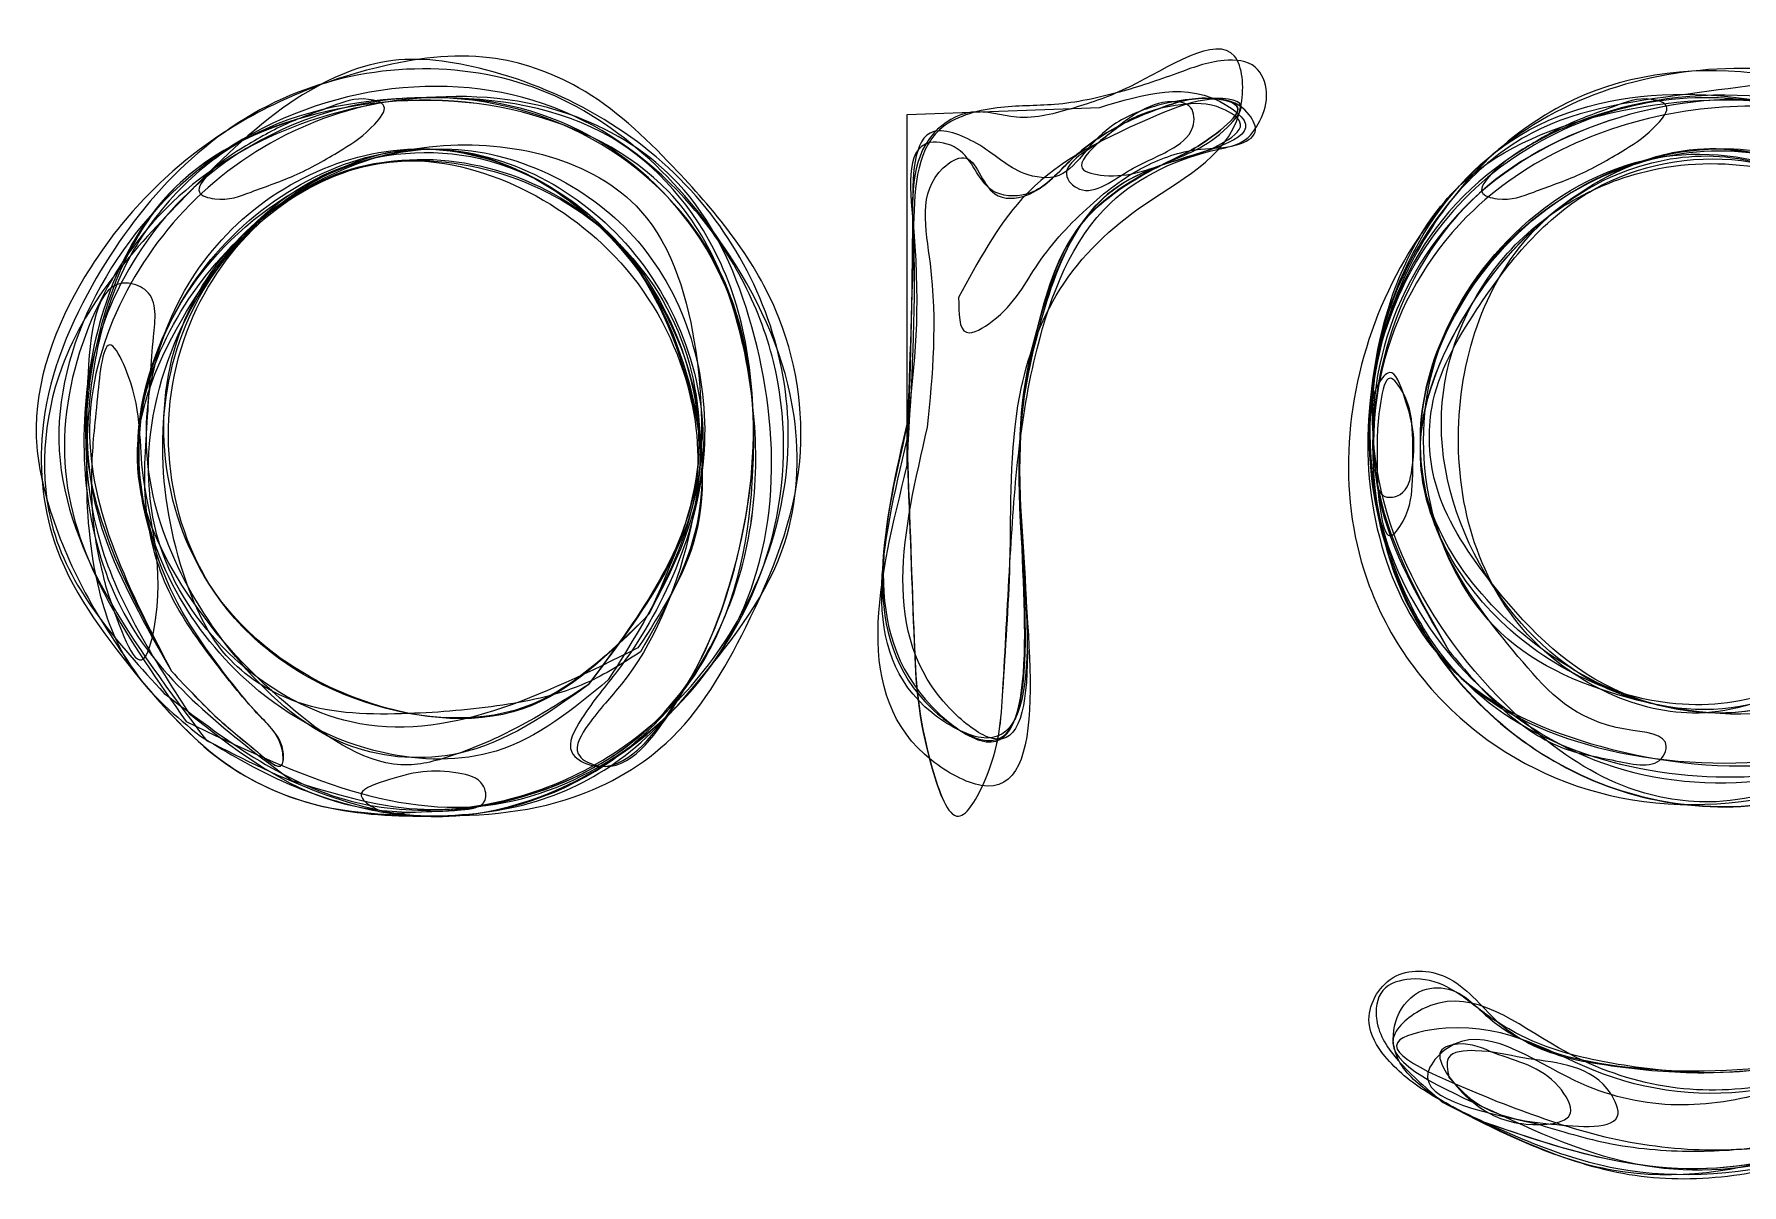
# Model space of a CAD drawing. Extents: x 0.67 to 2.28, y 0.8 to 1.63.
# Drawn here: x 0.6665 to 1.0132, y 0.8002 to 1.0338 of the extents above; entities that cross this region are included whole.
import ezdxf

# ---------------------------------------------------------------- set-up
doc = ezdxf.new("R2010")
doc.units = 0
doc.layers.get('0').update_dxf_attribs({"linetype": 'CONTINUOUS'})

msp = doc.modelspace()

# ---------------------------------------------------------------- linework, layer by layer
at = {"color": 7}
for points in [[(0.84375, 0.946229), (0.84375, 1.017458), (0.882812, 1.01887)], [(0.84375, 0.951437), (0.84375, 1.017458), (0.882812, 1.01887)], [(0.84375, 0.951437), (0.84375, 1.017458), (0.882812, 1.01887)]]:
    msp.add_lwpolyline(points, dxfattribs=at)
for points in [[(0.708333, 1.010417)], [(0.882639, 1.011709)], [(0.883005, 1.012171)], [(0.96875, 1.010417)], [(0.854167, 0.980297)], [(0.84375, 0.9544)], [(0.84391, 0.955729)], [(0.847869, 0.953961)], [(0.938322, 0.953993)], [(0.84375, 0.951437)], [(0.84375, 0.951437)], [(0.84375, 0.948785)], [(0.84375, 0.947269)], [(0.84375, 0.947269)], [(0.939145, 0.947917)], [(0.84375, 0.946229)], [(0.681141, 0.921117)], [(0.7913, 0.915982)], [(0.7913, 0.915982)], [(0.789062, 0.909142)], [(0.953716, 0.908568)], [(0.953716, 0.908568)], [(0.789583, 0.908333)], [(0.688256, 0.902446)], [(0.688256, 0.902446)], [(0.694323, 0.904466)], [(0.694323, 0.904466)], [(0.694323, 0.904466)], [(0.778932, 0.901632)], [(0.778932, 0.901632)], [(0.778932, 0.901632)], [(0.783034, 0.902656)], [(0.692882, 0.899921)], [(0.697917, 0.895833)], [(0.697335, 0.89421)], [(0.700234, 0.891216)], [(0.701425, 0.890382)], [(0.71875, 0.882229)], [(0.73763, 0.882116)], [(0.73763, 0.882116)], [(0.953199, 0.822797)], [(0.953199, 0.822797)], [(0.953725, 0.821945)], [(0.952528, 0.816857)], [(0.952528, 0.816857)], [(0.952528, 0.816857)], [(0.960611, 0.816015)], [(0.963542, 0.817099)], [(0.960268, 0.813067)], [(0.960938, 0.812825)], [(0.971354, 0.8126)]]:
    msp.add_lwpolyline(points, close=True, dxfattribs=at)
for points, knots in [([(0.84375, 0.948785), (0.844611, 0.962568), (0.845918, 0.983508), (0.843876, 1.011423), (0.856887, 1.019356), (0.866731, 1.015716), (0.878009, 1.018821), (0.890971, 1.023048), (0.911021, 1.03681), (0.913179, 1.011104), (0.891848, 1.000888), (0.873508, 0.983558), (0.86413, 0.956789), (0.865239, 0.929321), (0.86318, 0.902129), (0.862356, 0.886482), (0.85335, 0.8706), (0.845835, 0.892731), (0.845017, 0.913163), (0.84422, 0.935572), (0.84375, 0.948785)], [0, 0, 0, 0, 0.042959, 0.065263, 0.074022, 0.083256, 0.094952, 0.107159, 0.129337, 0.139155, 0.167101, 0.19182, 0.214844, 0.248956, 0.274849, 0.293664, 0.30244, 0.313554, 0.339951, 0.377881, 0.377881, 0.377881, 0.377881]), ([(0.688256, 0.902446), (0.684452, 0.907953), (0.676973, 0.918781), (0.66966, 0.935509), (0.664553, 0.958175), (0.675437, 0.986849), (0.700513, 1.013927), (0.731043, 1.027056), (0.757836, 1.030766), (0.779622, 1.023182), (0.799101, 1.004617), (0.81913, 0.980596), (0.824803, 0.945021), (0.812632, 0.915149), (0.797763, 0.889287), (0.772142, 0.87542), (0.746298, 0.874612), (0.721962, 0.87638), (0.702447, 0.88616), (0.693169, 0.896808), (0.688256, 0.902446)], [0, 0, 0, 0, 0.020032, 0.039394, 0.054522, 0.088584, 0.125516, 0.163226, 0.185967, 0.205018, 0.230019, 0.265906, 0.296921, 0.332307, 0.360889, 0.384388, 0.415873, 0.437251, 0.457048, 0.479332, 0.479332, 0.479332, 0.479332]), ([(0.692882, 0.899921), (0.683446, 0.910204), (0.666282, 0.928909), (0.669414, 0.971844), (0.69453, 0.998436), (0.716383, 1.020074), (0.73795, 1.030195), (0.76892, 1.025736), (0.80532, 1.004397), (0.825574, 0.954826), (0.809841, 0.906726), (0.77375, 0.877442), (0.727796, 0.873349), (0.704863, 0.890803), (0.692882, 0.899921)], [0, 0, 0, 0, 0.040185, 0.073096, 0.117414, 0.146194, 0.165806, 0.185919, 0.23739, 0.285174, 0.334585, 0.378242, 0.418261, 0.462037, 0.462037, 0.462037, 0.462037]), ([(0.688256, 0.902446), (0.681496, 0.910885), (0.669646, 0.925675), (0.66612, 0.955914), (0.679743, 0.990533), (0.712331, 1.026538), (0.771173, 1.029844), (0.806924, 0.995132), (0.822628, 0.959956), (0.820883, 0.927128), (0.803787, 0.904887), (0.786933, 0.885882), (0.766716, 0.876178), (0.74479, 0.874374), (0.722875, 0.876191), (0.702624, 0.885834), (0.693226, 0.8967), (0.688256, 0.902446)], [0, 0, 0, 0, 0.031822, 0.055775, 0.087167, 0.141331, 0.192034, 0.244713, 0.279902, 0.305606, 0.338766, 0.361356, 0.381486, 0.404089, 0.426693, 0.446823, 0.469413, 0.469413, 0.469413, 0.469413]), ([(0.701425, 0.890382), (0.686665, 0.909977), (0.657662, 0.94848), (0.697863, 1.019297), (0.763382, 1.029237), (0.802214, 1.000226), (0.819202, 0.968686), (0.819374, 0.927097), (0.794898, 0.888095), (0.745795, 0.868084), (0.716692, 0.88271), (0.701425, 0.890382)], [0, 0, 0, 0, 0.067817, 0.133256, 0.20299, 0.237435, 0.273064, 0.306675, 0.357691, 0.402118, 0.451144, 0.451144, 0.451144, 0.451144]), ([(0.84375, 0.947269), (0.844178, 0.961905), (0.844804, 0.98331), (0.845438, 1.014769), (0.861907, 1.019453), (0.874174, 1.019001), (0.886496, 1.021671), (0.8978, 1.025423), (0.906533, 1.028875), (0.914921, 1.028257), (0.917326, 1.021719), (0.915764, 1.016205), (0.91228, 1.011448), (0.900403, 1.009303), (0.880262, 1.000238), (0.867217, 0.966089), (0.864853, 0.932776), (0.863278, 0.902118), (0.86234, 0.886499), (0.853401, 0.870641), (0.845851, 0.892337), (0.845019, 0.912435), (0.84422, 0.934359), (0.84375, 0.947269)], [0, 0, 0, 0, 0.046332, 0.067762, 0.080273, 0.091973, 0.105308, 0.117586, 0.127567, 0.134031, 0.13964, 0.145598, 0.151005, 0.156127, 0.180655, 0.213826, 0.257702, 0.283602, 0.302422, 0.311198, 0.322161, 0.348059, 0.385148, 0.385148, 0.385148, 0.385148]), ([(0.84375, 0.947269), (0.844178, 0.961905), (0.844804, 0.98331), (0.845438, 1.014769), (0.861907, 1.019453), (0.874174, 1.019001), (0.886496, 1.021671), (0.8978, 1.025423), (0.906533, 1.028875), (0.914921, 1.028257), (0.917326, 1.021719), (0.915764, 1.016205), (0.91228, 1.011448), (0.900403, 1.009303), (0.880262, 1.000238), (0.867217, 0.966089), (0.864853, 0.932776), (0.863278, 0.902118), (0.86234, 0.886499), (0.853401, 0.870641), (0.845851, 0.892337), (0.845019, 0.912435), (0.84422, 0.934359), (0.84375, 0.947269)], [0, 0, 0, 0, 0.046332, 0.067762, 0.080273, 0.091973, 0.105308, 0.117586, 0.127567, 0.134031, 0.13964, 0.145598, 0.151005, 0.156127, 0.180655, 0.213826, 0.257702, 0.283602, 0.302422, 0.311198, 0.322161, 0.348059, 0.385148, 0.385148, 0.385148, 0.385148]), ([(0.952528, 0.816857), (0.949372, 0.819543), (0.943867, 0.824228), (0.938298, 0.832099), (0.939303, 0.840456), (0.946578, 0.8426), (0.954034, 0.840719), (0.961364, 0.834218), (0.972633, 0.827755), (0.988646, 0.824165), (1.01061, 0.821828), (1.036933, 0.826367), (1.058802, 0.84913), (1.06335, 0.869974), (1.06188, 0.889277), (1.046302, 0.888763), (1.027146, 0.879266), (0.99352, 0.874397), (0.957403, 0.889347), (0.93028, 0.925607), (0.933444, 0.979139), (0.971626, 1.024112), (1.016841, 1.029232), (1.044297, 1.021767), (1.058033, 1.018551), (1.070882, 1.021521), (1.083011, 1.007589), (1.081198, 0.976396), (1.08416, 0.930857), (1.083241, 0.883479), (1.078855, 0.844165), (1.058617, 0.818579), (1.027295, 0.803415), (0.987523, 0.800001), (0.963976, 0.811343), (0.952528, 0.816857)], [0, 0, 0, 0, 0.012464, 0.021742, 0.027908, 0.034067, 0.041525, 0.05044, 0.062958, 0.080183, 0.099078, 0.129437, 0.156583, 0.187005, 0.196074, 0.205245, 0.22528, 0.26426, 0.300751, 0.337783, 0.392875, 0.447559, 0.501288, 0.51797, 0.533115, 0.54361, 0.554129, 0.581948, 0.633649, 0.692544, 0.724685, 0.749152, 0.786727, 0.826409, 0.863951, 0.863951, 0.863951, 0.863951]), ([(0.952528, 0.816857), (0.949372, 0.819543), (0.943867, 0.824228), (0.938298, 0.832099), (0.939303, 0.840456), (0.946578, 0.8426), (0.954034, 0.840719), (0.961364, 0.834218), (0.972633, 0.827756), (0.988644, 0.824161), (1.010688, 0.82184), (1.037067, 0.826301), (1.059503, 0.849831), (1.062017, 0.870925), (1.063147, 0.890206), (1.050807, 0.891886), (1.032176, 0.877402), (0.991592, 0.873099), (0.948595, 0.902426), (0.932325, 0.950691), (0.946513, 0.995761), (0.978751, 1.025555), (1.013182, 1.02777), (1.036112, 1.021364), (1.051209, 1.018843), (1.064894, 1.019597), (1.082417, 1.01386), (1.081728, 0.978763), (1.083933, 0.939006), (1.083151, 0.891918), (1.07769, 0.85435), (1.060978, 0.824876), (1.030994, 0.803729), (0.98916, 0.798319), (0.964795, 0.810649), (0.952528, 0.816857)], [0, 0, 0, 0, 0.012464, 0.021742, 0.027908, 0.034067, 0.041525, 0.05044, 0.062958, 0.080183, 0.099078, 0.129639, 0.156958, 0.188213, 0.197874, 0.204562, 0.219439, 0.267482, 0.314511, 0.365482, 0.408654, 0.449842, 0.48916, 0.505393, 0.521626, 0.534452, 0.547182, 0.570945, 0.623434, 0.676199, 0.70943, 0.736411, 0.775448, 0.815372, 0.855848, 0.855848, 0.855848, 0.855848]), ([(0.952528, 0.816857), (0.949372, 0.819543), (0.943867, 0.824228), (0.938298, 0.832099), (0.939303, 0.840456), (0.946578, 0.8426), (0.954034, 0.840719), (0.961364, 0.834218), (0.972633, 0.827756), (0.988644, 0.824161), (1.010688, 0.82184), (1.037067, 0.826301), (1.059503, 0.849831), (1.062017, 0.870925), (1.063147, 0.890206), (1.050807, 0.891886), (1.032215, 0.877424), (0.991804, 0.873248), (0.948692, 0.902029), (0.933411, 0.948087), (0.943038, 0.989028), (0.968965, 1.01771), (1.012306, 1.022447), (1.056934, 1.030046), (1.09385, 0.989484), (1.079829, 0.937081), (1.084207, 0.888554), (1.077483, 0.849502), (1.055958, 0.823712), (1.026322, 0.804472), (0.98638, 0.799376), (0.963786, 0.811043), (0.952528, 0.816857)], [0, 0, 0, 0, 0.012464, 0.021742, 0.027908, 0.034067, 0.041525, 0.05044, 0.062958, 0.080183, 0.099078, 0.129639, 0.156958, 0.188213, 0.197874, 0.204562, 0.219439, 0.267324, 0.314265, 0.364673, 0.40228, 0.436724, 0.471935, 0.531244, 0.558651, 0.62099, 0.676858, 0.708326, 0.73584, 0.774959, 0.812506, 0.849797, 0.849797, 0.849797, 0.849797]), ([(0.882812, 1.01887), (0.891697, 1.021591), (0.902175, 1.024801), (0.917218, 1.012611), (0.891199, 1.007594), (0.877427, 0.996315), (0.867777, 0.967349), (0.863983, 0.936774), (0.874447, 0.871684), (0.830997, 0.895041), (0.83792, 0.922828), (0.84375, 0.946229)], [0, 0, 0, 0, 0.025846, 0.030479, 0.049045, 0.07005, 0.092677, 0.132138, 0.186141, 0.197412, 0.257545, 0.257545, 0.257545, 0.257545]), ([(0.882812, 1.01887), (0.891695, 1.021591), (0.902171, 1.024799), (0.917219, 1.012613), (0.891325, 1.007633), (0.877955, 0.996635), (0.867898, 0.969886), (0.864339, 0.941362), (0.873014, 0.882043), (0.832355, 0.904043), (0.838575, 0.929915), (0.84375, 0.951437)], [0, 0, 0, 0, 0.025844, 0.030477, 0.04904, 0.069738, 0.091305, 0.127018, 0.176554, 0.187797, 0.243426, 0.243426, 0.243426, 0.243426]), ([(0.882812, 1.01887), (0.891695, 1.021591), (0.902171, 1.024799), (0.917219, 1.012613), (0.891325, 1.007633), (0.877955, 0.996635), (0.867898, 0.969886), (0.864339, 0.941362), (0.873014, 0.882043), (0.832355, 0.904043), (0.838575, 0.929915), (0.84375, 0.951437)], [0, 0, 0, 0, 0.025844, 0.030477, 0.04904, 0.069738, 0.091305, 0.127018, 0.176554, 0.187797, 0.243426, 0.243426, 0.243426, 0.243426]), ([(0.854167, 0.980297), (0.858071, 0.987535), (0.867009, 1.004103), (0.887447, 1.014674), (0.910289, 1.023826), (0.915466, 1.013319), (0.909522, 1.010463), (0.902307, 1.01085), (0.891248, 1.007356), (0.88034, 0.999046), (0.869647, 0.987608), (0.865024, 0.977513), (0.854211, 0.971178), (0.854183, 0.977019), (0.854167, 0.980297)], [0, 0, 0, 0, 0.023795, 0.054463, 0.074667, 0.078375, 0.082697, 0.090251, 0.101382, 0.11586, 0.131529, 0.146611, 0.152286, 0.15954, 0.15954, 0.15954, 0.15954]), ([(0.960937, 0.812825), (0.956902, 0.814741), (0.949505, 0.818252), (0.941183, 0.824891), (0.935741, 0.83369), (0.941412, 0.844371), (0.955209, 0.843502), (0.962001, 0.833682), (0.973139, 0.826561), (0.987837, 0.823943), (1.0095, 0.821955), (1.036305, 0.826001), (1.058972, 0.848973), (1.063384, 0.870294), (1.061823, 0.890034), (1.045549, 0.889614), (1.030187, 0.883216), (1.0098, 0.876329), (0.987985, 0.880004), (0.956338, 0.901258), (0.925581, 0.953107), (0.962046, 1.026795), (1.020763, 1.022619), (1.047316, 1.01006), (1.057424, 1.006298), (1.063321, 1.010802), (1.0632, 1.016359), (1.067516, 1.019783), (1.075842, 1.022632), (1.080129, 1.001571), (1.082679, 0.977396), (1.083514, 0.93195), (1.083691, 0.889074), (1.077689, 0.849535), (1.056953, 0.825356), (1.031656, 0.806061), (0.995571, 0.800949), (0.973137, 0.808641), (0.960938, 0.812825)], [0, 0, 0, 0, 0.013343, 0.024453, 0.031889, 0.042327, 0.052993, 0.06684, 0.076495, 0.092011, 0.110818, 0.142236, 0.169598, 0.200528, 0.209912, 0.219561, 0.240617, 0.263666, 0.28155, 0.304869, 0.376799, 0.440348, 0.507974, 0.522562, 0.532268, 0.537024, 0.542162, 0.547299, 0.552715, 0.564841, 0.594547, 0.63804, 0.694701, 0.726418, 0.753987, 0.78786, 0.819993, 0.858298, 0.858298, 0.858298, 0.858298]), ([(0.697335, 0.89421), (0.68593, 0.910433), (0.66333, 0.942579), (0.686805, 1.003878), (0.735563, 1.023239), (0.774576, 1.020212), (0.800635, 1.003708), (0.81778, 0.96636), (0.819, 0.90936), (0.758044, 0.865123), (0.718244, 0.884192), (0.697335, 0.89421)], [0, 0, 0, 0, 0.056417, 0.111795, 0.168806, 0.201808, 0.226358, 0.257129, 0.321885, 0.3806, 0.445588, 0.445588, 0.445588, 0.445588]), ([(0.71875, 0.882229), (0.706285, 0.891614), (0.680334, 0.911151), (0.672722, 0.961071), (0.68957, 1.005422), (0.728789, 1.021141), (0.764727, 1.02091), (0.800507, 1.003554), (0.814242, 0.964131), (0.813209, 0.923534), (0.794158, 0.891358), (0.768044, 0.878353), (0.742901, 0.87471), (0.727163, 0.87961), (0.71875, 0.882229)], [0, 0, 0, 0, 0.045247, 0.094195, 0.140137, 0.175616, 0.212959, 0.24668, 0.28701, 0.329556, 0.366523, 0.392051, 0.414782, 0.440888, 0.440888, 0.440888, 0.440888]), ([(0.697917, 0.895833), (0.690741, 0.906961), (0.676058, 0.929733), (0.676105, 0.97022), (0.692521, 1.006859), (0.728833, 1.021087), (0.764717, 1.020923), (0.800511, 1.003549), (0.814235, 0.964133), (0.813228, 0.923533), (0.792349, 0.888405), (0.758854, 0.875041), (0.724039, 0.875432), (0.706731, 0.888949), (0.697917, 0.895833)], [0, 0, 0, 0, 0.038987, 0.079783, 0.116321, 0.1518, 0.189143, 0.222864, 0.263194, 0.30574, 0.342707, 0.377882, 0.409378, 0.442064, 0.442064, 0.442064, 0.442064]), ([(0.694323, 0.904466), (0.685659, 0.920603), (0.668681, 0.952228), (0.692093, 1.005891), (0.738788, 1.025313), (0.780226, 1.015896), (0.807427, 0.990105), (0.814756, 0.95516), (0.808931, 0.921901), (0.799059, 0.899315), (0.784379, 0.882005), (0.77376, 0.888218), (0.778691, 0.896991), (0.792186, 0.912545), (0.808313, 0.947643), (0.794649, 0.995001), (0.754326, 1.015367), (0.718092, 1.004123), (0.693922, 0.980782), (0.685675, 0.95365), (0.689532, 0.932333), (0.69525, 0.917413), (0.704051, 0.905236), (0.711473, 0.895731), (0.717269, 0.890526), (0.717064, 0.883459), (0.709359, 0.890185), (0.703302, 0.894861), (0.697544, 0.90102), (0.694323, 0.904466)], [0, 0, 0, 0, 0.052492, 0.102875, 0.154384, 0.191412, 0.224799, 0.260808, 0.294066, 0.322504, 0.341442, 0.345885, 0.352955, 0.36506, 0.413261, 0.457658, 0.499886, 0.53299, 0.565171, 0.597718, 0.612805, 0.629599, 0.645182, 0.657655, 0.66575, 0.668373, 0.674001, 0.684578, 0.698009, 0.698009, 0.698009, 0.698009]), ([(0.700234, 0.891216), (0.695265, 0.895298), (0.68527, 0.903508), (0.677813, 0.923989), (0.676217, 0.952217), (0.680371, 0.98684), (0.708694, 1.016893), (0.746589, 1.022788), (0.784342, 1.017417), (0.810139, 0.986989), (0.814376, 0.948437), (0.808073, 0.90937), (0.78167, 0.880733), (0.752212, 0.87313), (0.729786, 0.877019), (0.714673, 0.882518), (0.705018, 0.888334), (0.700234, 0.891216)], [0, 0, 0, 0, 0.018982, 0.038178, 0.062943, 0.104137, 0.138649, 0.178031, 0.215113, 0.24767, 0.288968, 0.328194, 0.362782, 0.399569, 0.4137, 0.430734, 0.447459, 0.447459, 0.447459, 0.447459]), ([(0.694323, 0.904466), (0.685904, 0.920699), (0.669227, 0.952859), (0.695402, 1.005938), (0.741835, 1.025594), (0.782494, 1.014957), (0.807197, 0.989064), (0.814822, 0.955073), (0.808873, 0.922034), (0.799299, 0.899902), (0.785347, 0.882079), (0.77526, 0.887877), (0.779991, 0.895528), (0.790606, 0.906195), (0.801998, 0.933253), (0.803002, 0.966508), (0.791996, 1.005645), (0.745387, 1.016596), (0.703216, 0.994553), (0.684677, 0.958411), (0.689556, 0.932322), (0.695244, 0.917415), (0.704052, 0.905235), (0.711473, 0.895731), (0.717269, 0.890526), (0.717064, 0.883459), (0.709359, 0.890185), (0.703302, 0.894861), (0.697544, 0.90102), (0.694323, 0.904466)], [0, 0, 0, 0, 0.052145, 0.103306, 0.156539, 0.190552, 0.223371, 0.258538, 0.291469, 0.319945, 0.338501, 0.342403, 0.348616, 0.359282, 0.391792, 0.429851, 0.460527, 0.503963, 0.550373, 0.597106, 0.612194, 0.628987, 0.64457, 0.657044, 0.665138, 0.667761, 0.673389, 0.683966, 0.697397, 0.697397, 0.697397, 0.697397]), ([(0.708333, 1.010417), (0.711367, 1.012225), (0.717274, 1.015745), (0.726345, 1.018798), (0.732477, 1.021288), (0.738875, 1.019411), (0.734364, 1.013736), (0.728785, 1.010089), (0.72014, 1.005065), (0.711173, 1.00204), (0.705019, 0.999544), (0.698629, 1.001424), (0.703111, 1.00709), (0.706242, 1.009085), (0.708333, 1.010417)], [0, 0, 0, 0, 0.010598, 0.020632, 0.028149, 0.031549, 0.035631, 0.043839, 0.054438, 0.064472, 0.071989, 0.075389, 0.07947, 0.087679, 0.087679, 0.087679, 0.087679]), ([(0.84375, 0.9544), (0.844247, 0.966767), (0.844944, 0.984107), (0.844756, 1.017444), (0.859636, 1.011311), (0.865626, 1.005208), (0.875144, 1.003859), (0.88003, 1.010316), (0.885682, 1.016144), (0.894871, 1.01972), (0.902159, 1.020839), (0.913871, 1.020731), (0.905899, 1.011079), (0.894316, 1.007572), (0.876784, 0.996517), (0.868438, 0.969929), (0.864309, 0.941527), (0.872255, 0.880013), (0.832625, 0.906923), (0.838706, 0.932874), (0.84375, 0.9544)], [0, 0, 0, 0, 0.04289, 0.060135, 0.069864, 0.080516, 0.087597, 0.094833, 0.102823, 0.112394, 0.122293, 0.129683, 0.134834, 0.14974, 0.170481, 0.192092, 0.227798, 0.277751, 0.289613, 0.347325, 0.347325, 0.347325, 0.347325]), ([(0.84391, 0.955729), (0.845184, 0.966561), (0.847075, 0.982623), (0.842662, 1.013532), (0.856644, 1.010691), (0.858532, 1.001154), (0.869949, 1.000293), (0.876397, 1.008326), (0.885217, 1.014849), (0.895626, 1.019051), (0.903196, 1.021459), (0.913094, 1.019478), (0.904499, 1.011364), (0.894248, 1.007007), (0.876656, 0.996607), (0.868483, 0.969871), (0.864397, 0.941619), (0.871871, 0.879092), (0.832855, 0.908215), (0.838901, 0.934203), (0.84391, 0.955729)], [0, 0, 0, 0, 0.037975, 0.056312, 0.061998, 0.073038, 0.080013, 0.090997, 0.101875, 0.113286, 0.123335, 0.128691, 0.134499, 0.147866, 0.168606, 0.190217, 0.225924, 0.276086, 0.288243, 0.34688, 0.34688, 0.34688, 0.34688]), ([(0.847869, 0.953962), (0.848906, 0.96461), (0.850556, 0.981536), (0.845345, 1.003491), (0.857405, 1.010909), (0.859496, 0.999702), (0.870222, 1.000707), (0.876341, 1.008232), (0.885232, 1.014875), (0.895622, 1.019045), (0.903196, 1.02146), (0.913094, 1.019478), (0.904499, 1.011365), (0.89425, 1.007004), (0.876646, 0.996622), (0.868536, 0.969797), (0.864037, 0.942426), (0.872872, 0.879981), (0.83715, 0.908316), (0.842928, 0.932922), (0.847869, 0.953961)], [0, 0, 0, 0, 0.033234, 0.052828, 0.0575, 0.067144, 0.073665, 0.084653, 0.095531, 0.106943, 0.116992, 0.122348, 0.128156, 0.141522, 0.162262, 0.183874, 0.21958, 0.268806, 0.278511, 0.33575, 0.33575, 0.33575, 0.33575]), ([(0.882639, 1.011709), (0.884996, 1.013753), (0.889182, 1.017383), (0.895415, 1.020407), (0.902016, 1.019869), (0.902187, 1.013518), (0.896084, 1.009333), (0.888423, 1.006577), (0.880381, 1.00005), (0.873974, 1.006337), (0.878804, 1.009331), (0.882639, 1.011709)], [0, 0, 0, 0, 0.009251, 0.016431, 0.021271, 0.025201, 0.031753, 0.041413, 0.0523, 0.054814, 0.064504, 0.064504, 0.064504, 0.064504]), ([(0.883005, 1.012171), (0.885369, 1.014009), (0.890166, 1.017738), (0.899159, 1.019626), (0.906212, 1.019958), (0.913409, 1.015318), (0.90509, 1.009593), (0.89615, 1.007965), (0.88758, 1.00398), (0.876886, 1.006306), (0.880733, 1.009994), (0.883005, 1.012171)], [0, 0, 0, 0, 0.008899, 0.01806, 0.026487, 0.031407, 0.036926, 0.048457, 0.061666, 0.066353, 0.073108, 0.073108, 0.073108, 0.073108]), ([(0.960611, 0.816015), (0.950315, 0.820718), (0.935982, 0.827267), (0.956284, 0.842284), (0.980059, 0.822094), (1.015072, 0.815726), (1.054347, 0.83351), (1.062225, 0.864494), (1.063732, 0.885382), (1.054745, 0.895484), (1.025701, 0.879539), (0.976801, 0.87862), (0.929444, 0.932632), (0.941855, 0.994065), (0.982422, 1.0199), (1.017478, 1.02326), (1.046157, 1.015548), (1.05478, 1.001802), (1.063245, 1.001044), (1.061987, 1.008797), (1.06357, 1.014675), (1.067735, 1.019468), (1.076486, 1.02274), (1.082986, 1.003103), (1.082439, 0.975942), (1.082107, 0.927512), (1.079701, 0.881409), (1.073581, 0.841452), (1.052098, 0.81907), (1.026016, 0.803943), (0.991515, 0.801562), (0.971325, 0.811004), (0.960611, 0.816015)], [0, 0, 0, 0, 0.023246, 0.032363, 0.059738, 0.101509, 0.137838, 0.175657, 0.191013, 0.198757, 0.21033, 0.276963, 0.335025, 0.400769, 0.434799, 0.472605, 0.505545, 0.515504, 0.519363, 0.525933, 0.532423, 0.538522, 0.544556, 0.556024, 0.585774, 0.635849, 0.69557, 0.727772, 0.752487, 0.785653, 0.816618, 0.851636, 0.851636, 0.851636, 0.851636]), ([(0.963542, 0.817099), (0.951836, 0.82186), (0.935324, 0.828576), (0.963502, 0.834793), (0.98399, 0.819699), (1.020374, 0.816409), (1.052408, 0.835114), (1.06528, 0.86568), (1.068489, 0.888017), (1.05842, 0.908601), (1.043244, 0.890212), (1.019226, 0.883346), (0.985577, 0.886957), (0.945926, 0.904126), (0.930985, 0.954059), (0.951752, 1.005079), (0.993039, 1.023161), (1.022087, 1.019502), (1.038093, 1.015538), (1.050431, 1.00906), (1.057219, 1.000314), (1.068835, 1.000919), (1.071043, 1.011871), (1.087667, 1.009081), (1.077242, 0.972442), (1.083594, 0.929507), (1.079859, 0.872302), (1.062088, 0.82032), (1.028072, 0.807967), (1.002325, 0.806766), (0.982774, 0.809836), (0.969907, 0.814695), (0.963542, 0.817099)], [0, 0, 0, 0, 0.023378, 0.03298, 0.066347, 0.101333, 0.134815, 0.170945, 0.194357, 0.207357, 0.220693, 0.247432, 0.285425, 0.318849, 0.371231, 0.421592, 0.472784, 0.491657, 0.509073, 0.521982, 0.53301, 0.540191, 0.551504, 0.557196, 0.581847, 0.631991, 0.706124, 0.747377, 0.786916, 0.804337, 0.825165, 0.845555, 0.845555, 0.845555, 0.845555]), ([(0.960268, 0.813072), (0.956393, 0.814948), (0.949643, 0.818216), (0.941984, 0.825804), (0.942444, 0.834585), (0.947486, 0.840399), (0.955831, 0.840254), (0.965679, 0.828775), (0.990707, 0.822511), (1.020481, 0.823201), (1.04769, 0.829672), (1.057098, 0.845816), (1.061396, 0.858633), (1.062429, 0.872956), (1.063714, 0.885849), (1.054614, 0.895439), (1.037425, 0.885914), (1.014331, 0.881378), (0.983152, 0.885041), (0.9537, 0.900638), (0.937165, 0.93377), (0.936725, 0.971327), (0.952848, 1.006487), (0.987652, 1.01986), (1.019971, 1.021681), (1.046855, 1.014643), (1.054779, 1.001793), (1.063242, 1.001039), (1.062018, 1.008783), (1.063443, 1.014549), (1.067095, 1.019411), (1.075879, 1.022816), (1.080087, 1.001437), (1.082702, 0.977461), (1.083505, 0.931915), (1.083693, 0.889075), (1.077689, 0.849527), (1.056932, 0.825337), (1.031579, 0.805959), (0.995219, 0.801007), (0.972612, 0.808808), (0.960268, 0.813067)], [0, 0, 0, 0, 0.013034, 0.022703, 0.02982, 0.037386, 0.043294, 0.052361, 0.080376, 0.116106, 0.14463, 0.156221, 0.170447, 0.184891, 0.199691, 0.207293, 0.218833, 0.250289, 0.280874, 0.310334, 0.346576, 0.385379, 0.420991, 0.454246, 0.490341, 0.519888, 0.529848, 0.533706, 0.540277, 0.546733, 0.552578, 0.558098, 0.570223, 0.599929, 0.643423, 0.700083, 0.7318, 0.759369, 0.79333, 0.825587, 0.864382, 0.864382, 0.864382, 0.864382]), ([(0.953716, 0.908568), (0.947834, 0.918956), (0.936685, 0.938647), (0.93861, 0.973472), (0.956663, 1.002622), (0.987885, 1.019063), (1.021335, 1.022439), (1.046826, 1.013628), (1.056788, 1.000483), (1.067376, 1.000153), (1.069464, 1.007342), (1.077687, 1.012507), (1.0787, 0.99702), (1.078289, 0.983669), (1.081473, 0.967855), (1.072442, 0.952566), (1.060153, 0.977153), (1.04839, 0.990287), (1.027834, 1.008968), (1.00325, 1.012071), (0.976733, 1.003347), (0.955111, 0.981441), (0.945182, 0.953271), (0.952288, 0.926301), (0.968651, 0.906021), (0.980906, 0.892415), (0.998904, 0.891806), (0.996429, 0.884208), (0.986161, 0.886701), (0.975475, 0.888336), (0.963447, 0.896904), (0.957037, 0.904587), (0.953716, 0.908568)], [0, 0, 0, 0, 0.035175, 0.066671, 0.099357, 0.133643, 0.168555, 0.198447, 0.20944, 0.215867, 0.22517, 0.229889, 0.238547, 0.25613, 0.278803, 0.285389, 0.297924, 0.333044, 0.354992, 0.375388, 0.404649, 0.435539, 0.464894, 0.489708, 0.515822, 0.540675, 0.549652, 0.551679, 0.56139, 0.572834, 0.587404, 0.603069, 0.603069, 0.603069, 0.603069]), ([(0.971354, 0.8126), (0.959016, 0.815217), (0.944051, 0.818391), (0.959056, 0.834524), (0.983572, 0.814925), (1.017024, 0.815562), (1.052952, 0.834544), (1.064279, 0.868079), (1.071835, 0.891112), (1.062413, 0.91146), (1.045179, 0.89053), (1.019749, 0.884689), (0.984868, 0.886278), (0.951525, 0.901726), (0.936931, 0.935037), (0.938281, 0.970355), (0.955749, 1.002451), (0.98792, 1.019003), (1.021428, 1.022486), (1.046588, 1.013541), (1.057232, 1.000341), (1.06883, 1.000909), (1.071044, 1.011872), (1.087666, 1.009079), (1.077242, 0.972446), (1.083602, 0.929466), (1.079827, 0.872369), (1.062121, 0.820125), (1.028313, 0.808644), (1.004087, 0.806526), (0.987215, 0.807754), (0.976436, 0.811047), (0.971354, 0.8126)], [0, 0, 0, 0, 0.024351, 0.029535, 0.056329, 0.094731, 0.130385, 0.169245, 0.195236, 0.205324, 0.22096, 0.251834, 0.289195, 0.322192, 0.356333, 0.39099, 0.425896, 0.460182, 0.495094, 0.524985, 0.536014, 0.543195, 0.554508, 0.5602, 0.584851, 0.634995, 0.709187, 0.750426, 0.789839, 0.80623, 0.824069, 0.839984, 0.839984, 0.839984, 0.839984]), ([(0.953716, 0.908568), (0.9478, 0.918605), (0.936686, 0.937461), (0.939075, 0.971653), (0.95955, 1.004785), (1.003257, 1.022792), (1.047691, 1.016436), (1.077776, 0.992023), (1.070976, 0.971927), (1.062278, 0.979327), (1.051887, 0.995954), (1.014705, 1.017341), (0.965176, 0.999887), (0.943653, 0.959517), (0.952261, 0.926314), (0.968659, 0.906018), (0.980905, 0.892415), (0.998904, 0.891806), (0.996429, 0.884208), (0.986161, 0.886701), (0.975475, 0.888336), (0.963447, 0.896904), (0.957037, 0.904587), (0.953716, 0.908568)], [0, 0, 0, 0, 0.034217, 0.064281, 0.097549, 0.146538, 0.194725, 0.233479, 0.238231, 0.24479, 0.257835, 0.305417, 0.353294, 0.401431, 0.426246, 0.452359, 0.477212, 0.486189, 0.488216, 0.497927, 0.509371, 0.523941, 0.539606, 0.539606, 0.539606, 0.539606]), ([(0.96875, 1.010417), (0.971784, 1.012225), (0.977691, 1.015745), (0.986762, 1.018798), (0.992894, 1.021288), (0.999291, 1.019411), (0.99478, 1.013736), (0.989201, 1.010089), (0.980557, 1.005065), (0.971589, 1.00204), (0.965435, 0.999544), (0.959046, 1.001424), (0.963528, 1.00709), (0.966659, 1.009085), (0.96875, 1.010417)], [0, 0, 0, 0, 0.010598, 0.020632, 0.028149, 0.031549, 0.035631, 0.043839, 0.054438, 0.064472, 0.071989, 0.075389, 0.07947, 0.087679, 0.087679, 0.087679, 0.087679]), ([(0.789062, 0.909142), (0.793814, 0.916451), (0.804432, 0.932782), (0.80061, 0.963936), (0.787177, 0.993493), (0.75879, 1.011817), (0.724619, 1.008825), (0.693776, 0.980173), (0.68136, 0.926375), (0.733688, 0.8818), (0.769481, 0.899474), (0.789062, 0.909142)], [0, 0, 0, 0, 0.025482, 0.05694, 0.088477, 0.121165, 0.151098, 0.184074, 0.242459, 0.292267, 0.35243, 0.35243, 0.35243, 0.35243]), ([(0.783034, 0.902656), (0.791783, 0.916631), (0.809113, 0.944311), (0.792713, 0.993883), (0.746228, 1.018754), (0.698407, 0.993571), (0.680613, 0.943189), (0.703947, 0.902633), (0.734283, 0.886425), (0.762641, 0.885772), (0.775886, 0.896738), (0.783034, 0.902656)], [0, 0, 0, 0, 0.047398, 0.093882, 0.138687, 0.187633, 0.235575, 0.283412, 0.313402, 0.336385, 0.363329, 0.363329, 0.363329, 0.363329]), ([(0.778932, 0.901632), (0.789033, 0.91499), (0.809322, 0.94182), (0.791629, 0.992981), (0.750191, 1.016793), (0.714686, 1.001033), (0.695344, 0.9772), (0.683163, 0.946817), (0.697586, 0.917555), (0.716234, 0.897621), (0.737355, 0.883033), (0.753867, 0.887888), (0.76602, 0.893355), (0.774494, 0.898787), (0.778932, 0.901632)], [0, 0, 0, 0, 0.047461, 0.095327, 0.143163, 0.171152, 0.203723, 0.235029, 0.26203, 0.294832, 0.32021, 0.330333, 0.344668, 0.360433, 0.360433, 0.360433, 0.360433]), ([(0.778932, 0.901632), (0.788734, 0.914801), (0.808519, 0.941379), (0.792618, 0.992585), (0.747125, 1.018283), (0.699906, 0.996718), (0.682768, 0.948526), (0.702154, 0.909786), (0.727661, 0.887382), (0.756213, 0.885521), (0.770603, 0.895726), (0.778932, 0.901632)], [0, 0, 0, 0, 0.046879, 0.094619, 0.140649, 0.186556, 0.230821, 0.278968, 0.307347, 0.329015, 0.358789, 0.358789, 0.358789, 0.358789]), ([(0.778932, 0.901632), (0.788734, 0.914801), (0.808519, 0.941379), (0.792618, 0.992585), (0.747125, 1.018283), (0.699906, 0.996718), (0.682768, 0.948526), (0.702154, 0.909786), (0.727661, 0.887382), (0.756213, 0.885521), (0.770603, 0.895726), (0.778932, 0.901632)], [0, 0, 0, 0, 0.046879, 0.094619, 0.140649, 0.186556, 0.230821, 0.278968, 0.307347, 0.329015, 0.358789, 0.358789, 0.358789, 0.358789]), ([(0.7913, 0.915982), (0.795572, 0.925558), (0.803516, 0.943366), (0.799842, 0.973071), (0.778817, 1.002609), (0.730844, 1.015945), (0.68763, 0.976094), (0.694124, 0.922704), (0.72866, 0.896673), (0.76688, 0.89157), (0.783385, 0.90807), (0.7913, 0.915982)], [0, 0, 0, 0, 0.030961, 0.057579, 0.085413, 0.13634, 0.184507, 0.236782, 0.273982, 0.308701, 0.340687, 0.340687, 0.340687, 0.340687]), ([(0.789583, 0.908333), (0.794371, 0.916818), (0.804632, 0.935003), (0.800151, 0.967346), (0.782, 1.001695), (0.733467, 1.01616), (0.690217, 0.978587), (0.691291, 0.934516), (0.703985, 0.906493), (0.721678, 0.895736), (0.74149, 0.89547), (0.761018, 0.897048), (0.777447, 0.900589), (0.785991, 0.906041), (0.789583, 0.908333)], [0, 0, 0, 0, 0.028557, 0.061205, 0.092661, 0.141745, 0.188391, 0.241727, 0.261934, 0.278173, 0.300648, 0.319882, 0.3374, 0.350111, 0.350111, 0.350111, 0.350111]), ([(0.7913, 0.915982), (0.795483, 0.924472), (0.803191, 0.940119), (0.799292, 0.967853), (0.78122, 0.9976), (0.733983, 1.018368), (0.688822, 0.976366), (0.694239, 0.921767), (0.72968, 0.896104), (0.767061, 0.892135), (0.78346, 0.908269), (0.7913, 0.915982)], [0, 0, 0, 0, 0.027767, 0.051174, 0.080177, 0.130838, 0.180341, 0.235094, 0.270834, 0.305299, 0.33687, 0.33687, 0.33687, 0.33687]), ([(1.049191, 0.908854), (1.055053, 0.91709), (1.065666, 0.932), (1.066331, 0.961133), (1.050536, 0.986082), (1.027567, 1.007729), (0.993631, 1.011741), (0.965719, 0.995525), (0.948432, 0.9687), (0.947479, 0.937734), (0.962154, 0.909134), (0.99232, 0.896828), (1.023932, 0.893543), (1.041434, 0.904152), (1.049191, 0.908854)], [0, 0, 0, 0, 0.029756, 0.053875, 0.082031, 0.116113, 0.145165, 0.177624, 0.207725, 0.237149, 0.266843, 0.297603, 0.331019, 0.357618, 0.357618, 0.357618, 0.357618]), ([(1.049191, 0.908854), (1.055053, 0.91709), (1.065666, 0.932), (1.066331, 0.961133), (1.050536, 0.986082), (1.027567, 1.007729), (0.993631, 1.011741), (0.965719, 0.995525), (0.948432, 0.9687), (0.947479, 0.937734), (0.962154, 0.909134), (0.99232, 0.896828), (1.023932, 0.893543), (1.041434, 0.904152), (1.049191, 0.908854)], [0, 0, 0, 0, 0.029756, 0.053875, 0.082031, 0.116113, 0.145165, 0.177624, 0.207725, 0.237149, 0.266843, 0.297603, 0.331019, 0.357618, 0.357618, 0.357618, 0.357618]), ([(1.051717, 0.915982), (1.056642, 0.930675), (1.065953, 0.958454), (1.045621, 0.99948), (1.008209, 1.015568), (0.975918, 1.00111), (0.956263, 0.978884), (0.941737, 0.943884), (0.967876, 0.905893), (1.014953, 0.888629), (1.040044, 0.907297), (1.051717, 0.915982)], [0, 0, 0, 0, 0.044845, 0.084787, 0.125435, 0.152802, 0.184834, 0.214105, 0.258238, 0.305711, 0.347008, 0.347008, 0.347008, 0.347008]), ([(1.046131, 0.912202), (1.053524, 0.925512), (1.068281, 0.952077), (1.048099, 0.996335), (1.009408, 1.016198), (0.975892, 1.001082), (0.956217, 0.978831), (0.94243, 0.94528), (0.963513, 0.908113), (1.007051, 0.891341), (1.033164, 0.90528), (1.046131, 0.912202)], [0, 0, 0, 0, 0.043351, 0.086525, 0.130434, 0.157802, 0.189834, 0.219105, 0.259766, 0.30265, 0.344954, 0.344954, 0.344954, 0.344954]), ([(1.046131, 0.912202), (1.052024, 0.920562), (1.063753, 0.9372), (1.061455, 0.969425), (1.044163, 0.996456), (1.014407, 1.01165), (0.979912, 1.004816), (0.960991, 0.981725), (0.948968, 0.960582), (0.950032, 0.939817), (0.963485, 0.919515), (0.984179, 0.898149), (1.019469, 0.892998), (1.037087, 0.905688), (1.046131, 0.912202)], [0, 0, 0, 0, 0.029897, 0.059503, 0.09037, 0.122997, 0.15348, 0.187671, 0.209324, 0.224781, 0.247133, 0.280845, 0.311562, 0.34396, 0.34396, 0.34396, 0.34396]), ([(1.043451, 0.913073), (1.05242, 0.927283), (1.069842, 0.954885), (1.044216, 1.00321), (0.997222, 1.012083), (0.961779, 0.990952), (0.948019, 0.955873), (0.959235, 0.921877), (0.983317, 0.898254), (1.017151, 0.894102), (1.034301, 0.906473), (1.043451, 0.913073)], [0, 0, 0, 0, 0.047274, 0.091828, 0.138629, 0.174525, 0.20745, 0.243457, 0.275493, 0.304165, 0.33696, 0.33696, 0.33696, 0.33696]), ([(1.043451, 0.913073), (1.05242, 0.927283), (1.069842, 0.954885), (1.044216, 1.00321), (0.997222, 1.012083), (0.961779, 0.990952), (0.948019, 0.955873), (0.959235, 0.921877), (0.983317, 0.898254), (1.017151, 0.894102), (1.034301, 0.906473), (1.043451, 0.913073)], [0, 0, 0, 0, 0.047274, 0.091828, 0.138629, 0.174525, 0.20745, 0.243457, 0.275493, 0.304165, 0.33696, 0.33696, 0.33696, 0.33696]), ([(1.043451, 0.913073), (1.049874, 0.919843), (1.062076, 0.932705), (1.061805, 0.962338), (1.046607, 0.991691), (1.011944, 1.015868), (0.966672, 0.998798), (0.950903, 0.954722), (0.962639, 0.910363), (1.006304, 0.888449), (1.030403, 0.904424), (1.043451, 0.913073)], [0, 0, 0, 0, 0.026981, 0.051259, 0.082617, 0.12491, 0.164353, 0.208399, 0.253656, 0.290738, 0.334521, 0.334521, 0.334521, 0.334521]), ([(0.694323, 0.904466), (0.689095, 0.913672), (0.67842, 0.932469), (0.676135, 0.955574), (0.678998, 0.986163), (0.691735, 0.981144), (0.690307, 0.969731), (0.689595, 0.956219), (0.688052, 0.938333), (0.692817, 0.920178), (0.702562, 0.906922), (0.710846, 0.896402), (0.716896, 0.890977), (0.717233, 0.883439), (0.709295, 0.890156), (0.703328, 0.894872), (0.697553, 0.901024), (0.694323, 0.904466)], [0, 0, 0, 0, 0.030393, 0.062055, 0.083764, 0.087772, 0.097163, 0.112154, 0.131586, 0.149539, 0.167177, 0.180582, 0.189333, 0.192133, 0.197761, 0.208338, 0.221768, 0.221768, 0.221768, 0.221768]), ([(0.681141, 0.921117), (0.680241, 0.924658), (0.678196, 0.932697), (0.677893, 0.946791), (0.678989, 0.956553), (0.680716, 0.97461), (0.688468, 0.959605), (0.687037, 0.942374), (0.693875, 0.925037), (0.688081, 0.900836), (0.683866, 0.913153), (0.681141, 0.921117)], [0, 0, 0, 0, 0.011055, 0.025104, 0.039377, 0.050183, 0.055734, 0.076605, 0.106704, 0.115472, 0.13151, 0.13151, 0.13151, 0.13151]), ([(0.938322, 0.953993), (0.938006, 0.956943), (0.93758, 0.960911), (0.942435, 0.966789), (0.945212, 0.958619), (0.946844, 0.953048), (0.946509, 0.946019), (0.945192, 0.940184), (0.939417, 0.939149), (0.938466, 0.946725), (0.938378, 0.95117), (0.938322, 0.953993)], [0, 0, 0, 0, 0.008941, 0.012024, 0.017649, 0.025626, 0.032804, 0.038399, 0.041487, 0.046777, 0.055982, 0.055982, 0.055982, 0.055982]), ([(0.939145, 0.947917), (0.9391, 0.951139), (0.939035, 0.955792), (0.941171, 0.965902), (0.945961, 0.959029), (0.94643, 0.952618), (0.94643, 0.943215), (0.945961, 0.936805), (0.941171, 0.929932), (0.939035, 0.940042), (0.9391, 0.944695), (0.939145, 0.947917)], [0, 0, 0, 0, 0.011356, 0.0164, 0.020393, 0.028956, 0.038311, 0.046874, 0.050867, 0.055911, 0.067267, 0.067267, 0.067267, 0.067267]), ([(0.73763, 0.882116), (0.740212, 0.882918), (0.745118, 0.884443), (0.751849, 0.88399), (0.757737, 0.882693), (0.758769, 0.876921), (0.751161, 0.875929), (0.744218, 0.876078), (0.736947, 0.875045), (0.731199, 0.879967), (0.735106, 0.881273), (0.73763, 0.882116)], [0, 0, 0, 0, 0.007977, 0.015156, 0.02075, 0.023838, 0.029128, 0.038333, 0.047275, 0.050358, 0.055982, 0.055982, 0.055982, 0.055982]), ([(0.73763, 0.882116), (0.740212, 0.882918), (0.745118, 0.884443), (0.751849, 0.88399), (0.757737, 0.882693), (0.758769, 0.876921), (0.751161, 0.875929), (0.744218, 0.876078), (0.736947, 0.875045), (0.731199, 0.879967), (0.735106, 0.881273), (0.73763, 0.882116)], [0, 0, 0, 0, 0.007977, 0.015156, 0.02075, 0.023838, 0.029128, 0.038333, 0.047275, 0.050358, 0.055982, 0.055982, 0.055982, 0.055982]), ([(0.953199, 0.822797), (0.952306, 0.824499), (0.950686, 0.827586), (0.957289, 0.829537), (0.964956, 0.825585), (0.974247, 0.823985), (0.98083, 0.812586), (0.969802, 0.812015), (0.963299, 0.81367), (0.957424, 0.817346), (0.954608, 0.820979), (0.953199, 0.822797)], [0, 0, 0, 0, 0.004619, 0.00838, 0.016074, 0.030749, 0.036643, 0.045925, 0.051903, 0.058789, 0.065688, 0.065688, 0.065688, 0.065688]), ([(0.953199, 0.822797), (0.952306, 0.824499), (0.950686, 0.827586), (0.957289, 0.829537), (0.964956, 0.825585), (0.974247, 0.823985), (0.98083, 0.812586), (0.969802, 0.812015), (0.963299, 0.81367), (0.957424, 0.817346), (0.954608, 0.820979), (0.953199, 0.822797)], [0, 0, 0, 0, 0.004619, 0.00838, 0.016074, 0.030749, 0.036643, 0.045925, 0.051903, 0.058789, 0.065688, 0.065688, 0.065688, 0.065688]), ([(0.953725, 0.821945), (0.953406, 0.823478), (0.952641, 0.827143), (0.961225, 0.827756), (0.970795, 0.824957), (0.983671, 0.824899), (0.990797, 0.810823), (0.975144, 0.812441), (0.966467, 0.813338), (0.958694, 0.816506), (0.955282, 0.820241), (0.953725, 0.821945)], [0, 0, 0, 0, 0.004011, 0.009592, 0.019401, 0.037642, 0.043155, 0.056787, 0.065248, 0.07347, 0.08037, 0.08037, 0.08037, 0.08037])]:
    msp.add_open_spline(points, degree=3, knots=knots, dxfattribs=at)

doc.saveas('drawing.dxf')
